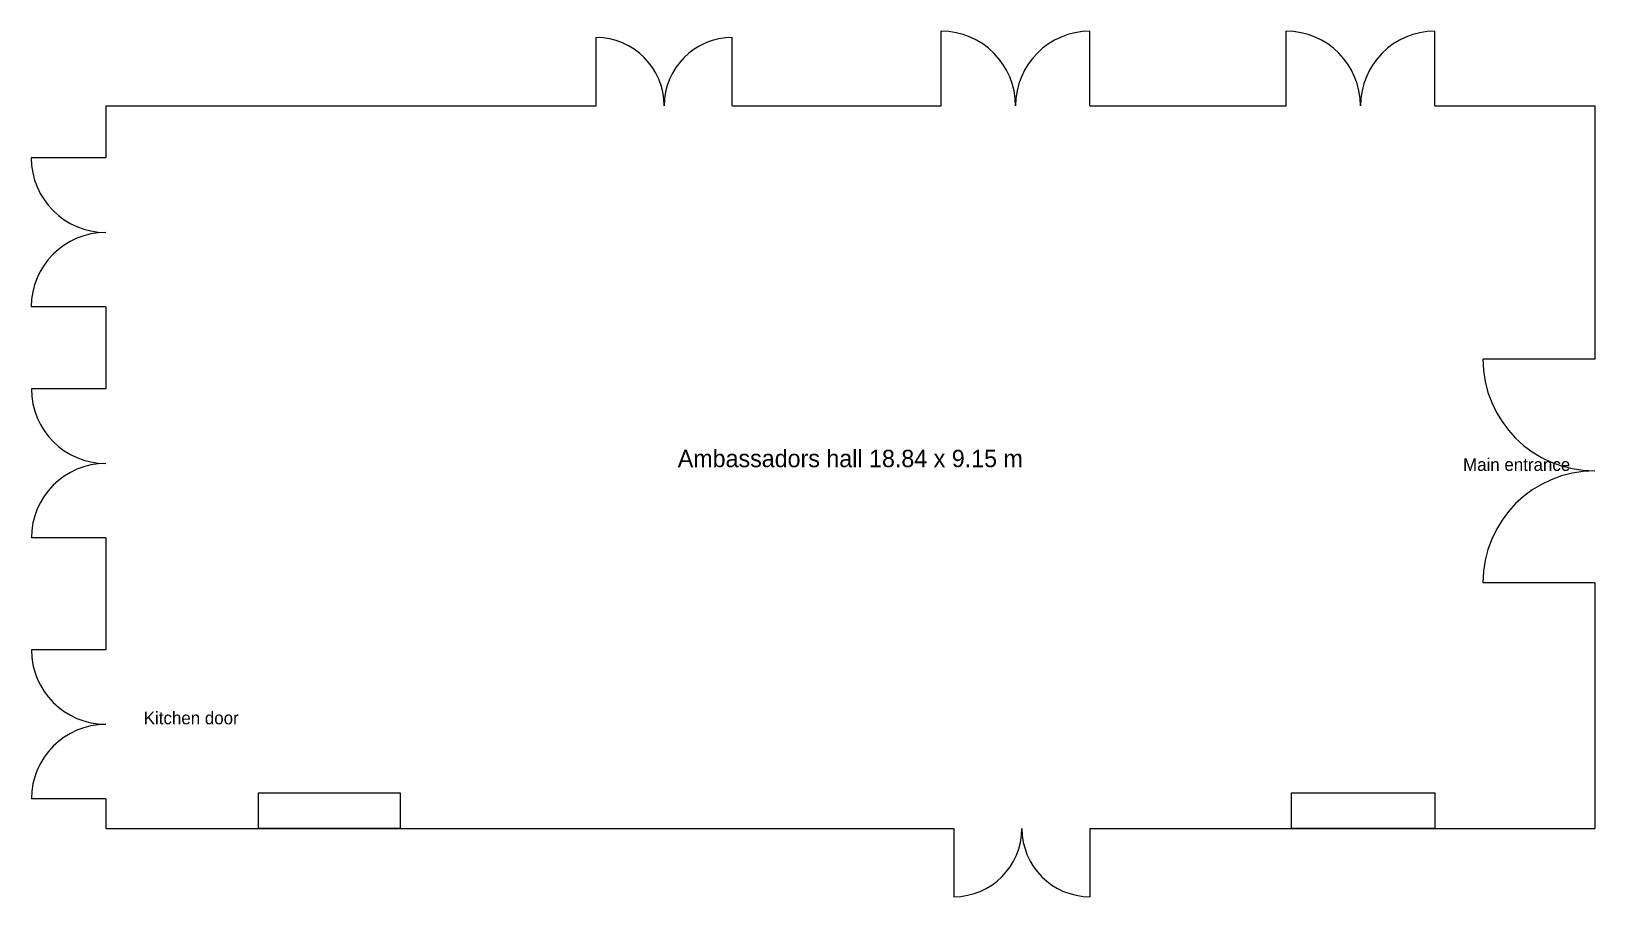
# Model space of a CAD drawing. Header units: centimetres. Extents: x -94 to 1884, y -86 to 1009.
import ezdxf
from ezdxf.enums import TextEntityAlignment as Align

# ---------------------------------------------------------------- set-up
doc = ezdxf.new("R2010")
doc.units = ezdxf.units.CM

msp = doc.modelspace()

# ---------------------------------------------------------------- linework, layer by layer
at = {"layer": 'DOORS'}
for p, q in [((1056.9, 915), (1056.9, 1009.2)), ((1245.3, 915), (1245.3, 1009.2)), ((1493.4, 915), (1493.4, 1009.2)), ((1681.8, 915), (1681.8, 1009.2)), ((620.3, 915), (620.3, 1001.2)), ((792.7, 915), (792.7, 1001.2)), ((0, 849), (-94.4, 849)), ((0, 660.3), (-94.4, 660.3)), ((1884, 594.3), (1742.5, 594.3)), ((0, 556.5), (-94.3, 556.5)), ((0, 367.9), (-94.3, 367.9)), ((1884, 311.3), (1742.5, 311.3)), ((0, 226.4), (-94.3, 226.4)), ((0, 37.7), (-94.3, 37.7)), ((1073, 0), (1073, -86.1)), ((1245.3, 0), (1245.3, -86.1))]:
    msp.add_line(p, q, dxfattribs=at)
for centre, radius, start, end in [((1056.9, 915), 94.2, 0, 90), ((1245.3, 915), 94.2, 90, 180), ((1493.4, 915), 94.2, 0, 90), ((1681.8, 915), 94.2, 90, 180), ((620.3, 915), 86.2, 0, 90), ((792.7, 915), 86.2, 90, 180), ((0, 849), 94.4, 180, 270), ((0, 660.3), 94.4, 90, 180), ((1884, 594.3), 141.5, 180, 270), ((0, 556.5), 94.3, 180, 270), ((0, 367.9), 94.3, 90, 180), ((1884, 311.3), 141.5, 90, 180), ((0, 226.4), 94.3, 180, 270), ((0, 37.7), 94.3, 90, 180), ((1073, 0), 86.1, 270, 0), ((1245.3, 0), 86.1, 180, 270)]:
    msp.add_arc(centre, radius, start, end, dxfattribs=at)
at = {"layer": 'FIXED'}
for p, q in [((193, 45.3), (372.2, 45.3)), ((193, 0), (193, 45.3)), ((372.2, 45.3), (372.2, 0)), ((1500.3, 45.3), (1681.8, 45.3)), ((1500.3, 0), (1500.3, 45.3)), ((1681.8, 45.3), (1681.8, 0)), ((372.2, 0), (193, 0)), ((1681.8, 0), (1500.3, 0))]:
    msp.add_line(p, q, dxfattribs=at)
at = {"layer": 'WALLS'}
for p, q in [((0, 915), (620.3, 915)), ((0, 915), (0, 849)), ((792.7, 915), (1056.9, 915)), ((1245.3, 915), (1493.4, 915)), ((1681.8, 915), (1884, 915)), ((1884, 915), (1884, 594.3)), ((0, 660.3), (0, 556.5)), ((0, 367.9), (0, 226.4)), ((1884, 311.3), (1884, 0)), ((0, 37.7), (0, 0)), ((0, 0), (1073, 0)), ((1245.3, 0), (1884, 0))]:
    msp.add_line(p, q, dxfattribs=at)

# ---------------------------------------------------------------- texts
at = {"layer": 'NOTES'}
for s, height, p in [('Ambassadors hall 18.84 x 9.15 m', 22, (942, 457.5)), ('Main entrance', 16, (1785.2, 452.8)), ('Kitchen door', 16, (108, 132.1))]:
    msp.add_text(s, height=height, dxfattribs=at).set_placement(p, align=Align.CENTER)

doc.saveas('drawing.dxf')
